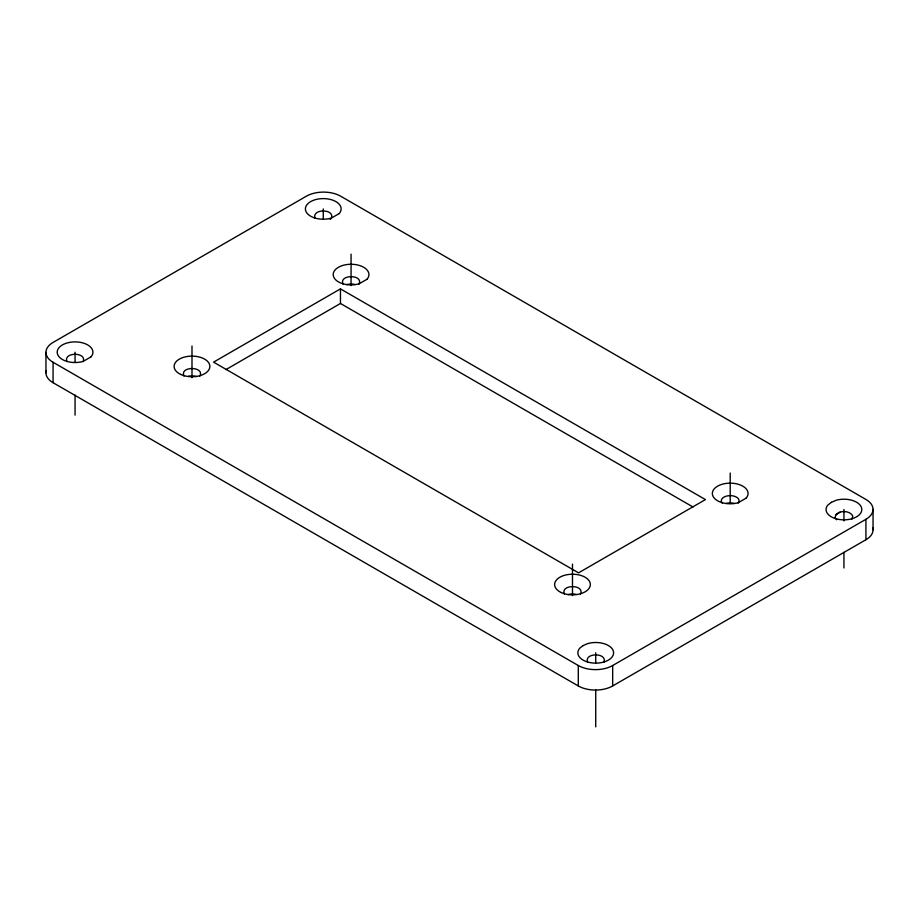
<?xml version="1.0" encoding="UTF-8"?>
<svg xmlns="http://www.w3.org/2000/svg" width="919" height="919" viewBox="0 0 919 919"><rect width="100%" height="100%" fill="white"/><g stroke="black" fill="none" stroke-linecap="round" stroke-linejoin="round"><path stroke-width="1.38" d="M603.967 662.128C607.425 652.41 583.99 652.593 587.574 662.048M359.042 284.109C363.625 274 338.008 274.322 343.246 284.373M580.452 594.168C585.185 584.116 559.797 584.105 564.519 594.168M738.175 503.049L739.002 501.567A8.914 5.146 0 0 0 728.813 495.686A8.914 5.146 0 0 0 722.265 503.107M851.81 519.258L852.798 516.122C849.776 509.631 835.991 510.034 835.084 517.512L836.658 519.763M199.733 376.308C205.374 366.199 179.205 365.785 184.03 376.066M331.38 218.205C335.067 208.693 311.736 208.452 314.999 218.171M83.112 361.627C87.225 351.931 63.101 351.828 66.938 361.512M331.231 218.469L330.139 219.377M835.842 514.732L840.058 512.17M340.455 288.876L213.576 362.143L578.545 572.859L705.436 499.591L340.455 288.876L340.455 303.477L225.89 369.622M53.072 362.281L578.292 665.517A24.308 14.038 0 0 0 612.674 665.517L865.928 519.292A24.308 14.038 0 0 0 865.928 499.454L340.708 196.218A24.308 14.038 0 0 0 306.326 196.218L53.072 342.431A24.308 14.038 0 0 0 53.072 362.281L53.072 382.706L578.292 685.942A24.308 14.038 0 0 0 612.674 685.942L865.928 539.729A24.308 14.038 0 0 0 872.843 527.977M340.455 303.477L693.018 507.012M873.05 509.379L873.05 529.803M865.928 519.292L865.928 539.729M843.941 509.517L843.941 520.924M843.941 552.308L843.941 567.988M730.203 473.044L730.203 503.428M612.674 665.517L612.674 685.942M595.73 652.823L595.73 662.794M595.73 689.859L595.73 726.895M578.292 665.517L578.292 685.942M572.491 564.105L572.491 595.638M351.069 254.149L351.069 285.614M323.27 208.912L323.27 218.676M191.991 345.992L191.991 377.617M75.059 352.207L75.059 362.224M75.059 395.101L75.059 415.124M45.95 352.356L45.95 372.792M53.072 382.706A24.308 14.038 0 0 1 46.157 370.954M188.361 376.308A8.937 5.158 0 0 1 196.471 376.549M567.988 594.673A8.937 5.158 0 0 1 576.087 594.398M346.762 284.66A8.937 5.158 0 0 1 354.872 284.499M726.148 503.463A8.937 5.158 0 0 1 734.258 503.463M831.442 502.302L827.743 505.163A17.875 10.316 0 0 0 841.356 519.729A17.875 10.316 0 0 0 861.62 508.023A17.875 10.316 0 0 0 836.393 500.166L831.442 502.302M746.125 498.155L738.325 502.67A17.875 10.316 0 0 1 712.558 495.088A17.875 10.316 0 0 1 733.006 483.279A17.875 10.316 0 0 1 746.125 498.155M583.174 645.563L579.809 648.136A17.875 10.316 0 0 0 592.939 663.013A17.875 10.316 0 0 0 613.387 651.203A17.875 10.316 0 0 0 587.62 643.622L583.174 645.563M90.981 356.894L83.169 361.408A17.875 10.316 0 0 1 57.403 353.826A17.875 10.316 0 0 1 77.851 342.017A17.875 10.316 0 0 1 90.981 356.894M339.191 213.599L331.38 218.102A17.875 10.316 0 0 1 305.613 210.52A17.875 10.316 0 0 1 326.061 198.722A17.875 10.316 0 0 1 339.191 213.599M366.991 279.261L359.191 283.776A17.875 10.316 0 0 1 333.425 276.194A17.875 10.316 0 0 1 353.872 264.385A17.875 10.316 0 0 1 366.991 279.261M561.233 592.548A17.875 10.316 0 0 0 590.136 586.15A17.875 10.316 0 0 0 566.081 574.903A17.875 10.316 0 0 0 561.233 592.548M180.744 374.447A17.875 10.316 0 0 0 209.647 368.037A17.875 10.316 0 0 0 185.592 356.79A17.875 10.316 0 0 0 180.744 374.447"/></g></svg>
